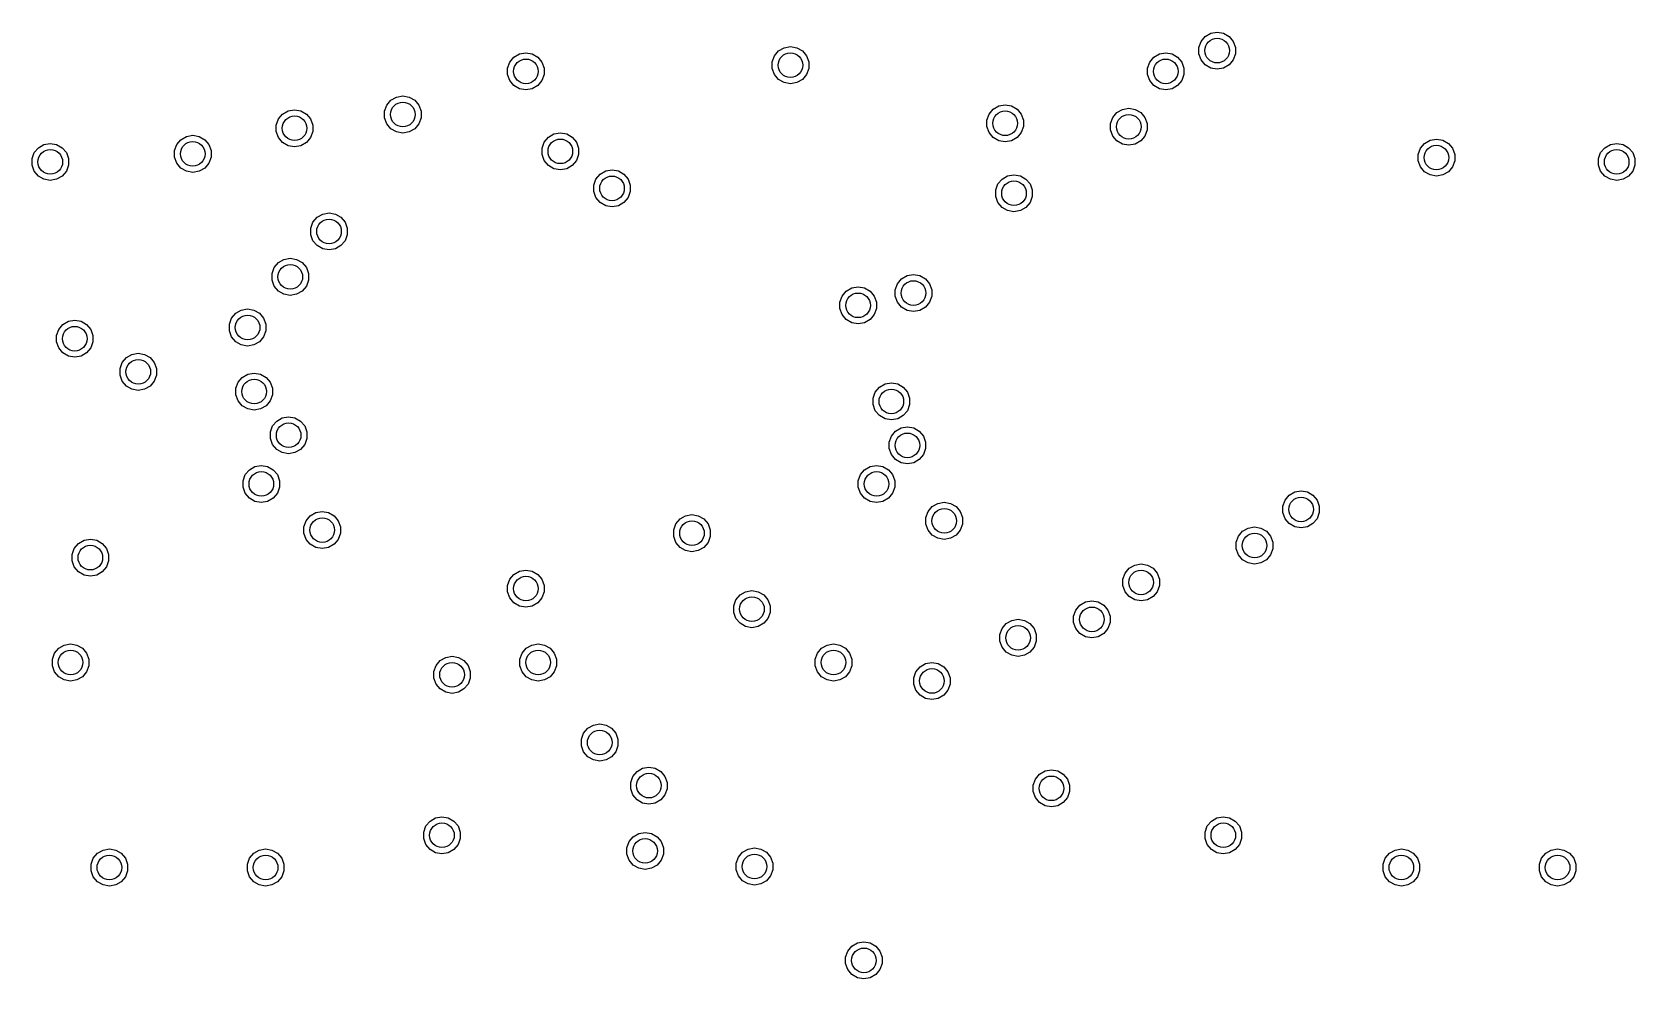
# Model space of a CAD drawing. Extents: x 2 to 29.5, y 0.5 to 30.7.
# Drawn here: x 1.97 to 28.03, y 0.46 to 15.84 of the extents above; entities that cross this region are included whole.
import ezdxf

# ---------------------------------------------------------------- set-up
doc = ezdxf.new("R2010")
doc.units = 0
doc.header["$MEASUREMENT"] = 0
doc.layers.add('BLACK', color=7, linetype='CONTINUOUS')

msp = doc.modelspace()

# ---------------------------------------------------------------- linework, layer by layer
at = {"layer": 'Black'}
for p, q in [((20.9394, 15.5891), (20.9752, 15.6874)), ((20.9752, 15.6874), (21.0424, 15.7675)), ((21.0424, 15.7675), (21.133, 15.8198)), ((21.133, 15.8198), (21.236, 15.8379)), ((21.236, 15.8379), (21.339, 15.8198)), ((21.339, 15.8198), (21.4295, 15.7675)), ((21.4295, 15.7675), (21.4968, 15.6874)), ((21.4968, 15.6874), (21.5325, 15.5891)), ((9.7392, 15.3506), (9.80643, 15.4307)), ((9.80643, 15.4307), (9.897, 15.483)), ((9.897, 15.483), (10, 15.5011)), ((10, 15.5011), (10.103, 15.483)), ((10.103, 15.483), (10.1936, 15.4307)), ((10.1936, 15.4307), (10.2608, 15.3506)), ((14.0034, 15.3523), (14.0392, 15.4506)), ((14.0392, 15.4506), (14.1064, 15.5307)), ((14.1064, 15.5307), (14.197, 15.583)), ((14.197, 15.583), (14.3, 15.6011)), ((14.3, 15.6011), (14.403, 15.583)), ((14.403, 15.583), (14.4936, 15.5307)), ((14.4936, 15.5307), (14.5608, 15.4506)), ((14.5608, 15.4506), (14.5966, 15.3523)), ((20.1392, 15.3506), (20.2064, 15.4307)), ((20.2064, 15.4307), (20.297, 15.483)), ((20.297, 15.483), (20.4, 15.5011)), ((20.4, 15.5011), (20.503, 15.483)), ((20.503, 15.483), (20.5936, 15.4307)), ((20.5936, 15.4307), (20.6608, 15.3506)), ((20.9394, 15.4845), (20.9394, 15.5891)), ((20.9752, 15.3862), (20.9394, 15.4845)), ((21.0424, 15.3061), (20.9752, 15.3862)), ((21.4968, 15.3862), (21.4295, 15.3061)), ((21.5325, 15.4845), (21.4968, 15.3862)), ((21.5325, 15.5891), (21.5325, 15.4845)), ((9.70343, 15.2523), (9.7392, 15.3506)), ((9.70343, 15.1477), (9.70343, 15.2523)), ((9.7392, 15.0494), (9.70343, 15.1477)), ((10.2608, 15.3506), (10.2966, 15.2523)), ((10.2966, 15.1477), (10.2608, 15.0494)), ((10.2966, 15.2523), (10.2966, 15.1477)), ((14.0034, 15.2477), (14.0034, 15.3523)), ((14.0392, 15.1494), (14.0034, 15.2477)), ((14.1064, 15.0693), (14.0392, 15.1494)), ((14.5608, 15.1494), (14.4936, 15.0693)), ((14.5966, 15.2477), (14.5608, 15.1494)), ((14.5966, 15.3523), (14.5966, 15.2477)), ((20.1034, 15.2523), (20.1392, 15.3506)), ((20.1034, 15.1477), (20.1034, 15.2523)), ((20.1392, 15.0494), (20.1034, 15.1477)), ((20.6608, 15.3506), (20.6966, 15.2523)), ((20.6966, 15.1477), (20.6608, 15.0494)), ((20.6966, 15.2523), (20.6966, 15.1477)), ((21.133, 15.2538), (21.0424, 15.3061)), ((21.236, 15.2356), (21.133, 15.2538)), ((21.339, 15.2538), (21.236, 15.2356)), ((21.4295, 15.3061), (21.339, 15.2538)), ((9.80643, 14.9693), (9.7392, 15.0494)), ((9.897, 14.917), (9.80643, 14.9693)), ((10, 14.8989), (9.897, 14.917)), ((10.103, 14.917), (10, 14.8989)), ((10.1936, 14.9693), (10.103, 14.917)), ((10.2608, 15.0494), (10.1936, 14.9693)), ((14.197, 15.017), (14.1064, 15.0693)), ((14.3, 14.9989), (14.197, 15.017)), ((14.403, 15.017), (14.3, 14.9989)), ((14.4936, 15.0693), (14.403, 15.017)), ((20.2064, 14.9693), (20.1392, 15.0494)), ((20.297, 14.917), (20.2064, 14.9693)), ((20.4, 14.8989), (20.297, 14.917)), ((20.503, 14.917), (20.4, 14.8989)), ((20.5936, 14.9693), (20.503, 14.917)), ((20.6608, 15.0494), (20.5936, 14.9693)), ((7.70343, 14.5523), (7.7392, 14.6506)), ((7.7392, 14.6506), (7.80643, 14.7307)), ((7.80643, 14.7307), (7.897, 14.783)), ((7.897, 14.783), (8, 14.8011)), ((8, 14.8011), (8.103, 14.783)), ((8.103, 14.783), (8.19357, 14.7307)), ((8.19357, 14.7307), (8.2608, 14.6506)), ((8.2608, 14.6506), (8.29657, 14.5523)), ((17.5964, 14.5872), (17.687, 14.6395)), ((17.687, 14.6395), (17.79, 14.6577)), ((17.79, 14.6577), (17.893, 14.6395)), ((17.893, 14.6395), (17.9835, 14.5872)), ((19.697, 14.583), (19.8, 14.6011)), ((19.8, 14.6011), (19.903, 14.583)), ((5.94342, 14.3284), (5.97919, 14.4267)), ((5.97919, 14.4267), (6.04642, 14.5068)), ((6.04642, 14.5068), (6.13699, 14.5591)), ((6.13699, 14.5591), (6.23999, 14.5773)), ((6.23999, 14.5773), (6.34299, 14.5591)), ((6.34299, 14.5591), (6.43356, 14.5068)), ((6.43356, 14.5068), (6.50079, 14.4267)), ((6.50079, 14.4267), (6.53656, 14.3284)), ((7.70343, 14.4477), (7.70343, 14.5523)), ((7.7392, 14.3494), (7.70343, 14.4477)), ((7.80643, 14.2693), (7.7392, 14.3494)), ((8.2608, 14.3494), (8.19357, 14.2693)), ((8.29657, 14.4477), (8.2608, 14.3494)), ((8.29657, 14.5523), (8.29657, 14.4477)), ((17.4934, 14.4088), (17.5292, 14.5071)), ((17.4934, 14.3043), (17.4934, 14.4088)), ((17.5292, 14.5071), (17.5964, 14.5872)), ((17.9835, 14.5872), (18.0508, 14.5071)), ((18.0508, 14.5071), (18.0865, 14.4088)), ((18.0865, 14.4088), (18.0865, 14.3043)), ((19.5034, 14.3523), (19.5392, 14.4506)), ((19.5034, 14.2477), (19.5034, 14.3523)), ((19.5392, 14.4506), (19.6064, 14.5307)), ((19.6064, 14.5307), (19.697, 14.583)), ((19.903, 14.583), (19.9936, 14.5307)), ((19.9936, 14.5307), (20.0608, 14.4506)), ((20.0608, 14.4506), (20.0966, 14.3523)), ((20.0966, 14.3523), (20.0966, 14.2477)), ((4.32504, 14.0106), (4.39227, 14.0907)), ((4.39227, 14.0907), (4.48284, 14.143)), ((4.48284, 14.143), (4.58584, 14.1612)), ((4.58584, 14.1612), (4.68884, 14.143)), ((4.68884, 14.143), (4.77941, 14.0907)), ((4.77941, 14.0907), (4.84664, 14.0106)), ((5.94342, 14.2238), (5.94342, 14.3284)), ((5.97919, 14.1255), (5.94342, 14.2238)), ((6.04642, 14.0454), (5.97919, 14.1255)), ((6.50079, 14.1255), (6.43356, 14.0454)), ((6.53656, 14.2238), (6.50079, 14.1255)), ((6.53656, 14.3284), (6.53656, 14.2238)), ((7.897, 14.217), (7.80643, 14.2693)), ((8, 14.1989), (7.897, 14.217)), ((8.103, 14.217), (8, 14.1989)), ((8.19357, 14.2693), (8.103, 14.217)), ((10.2992, 14.0516), (10.3664, 14.1317)), ((10.3664, 14.1317), (10.457, 14.184)), ((10.457, 14.184), (10.56, 14.2022)), ((10.56, 14.2022), (10.663, 14.184)), ((10.663, 14.184), (10.7536, 14.1317)), ((10.7536, 14.1317), (10.8208, 14.0516)), ((17.5292, 14.206), (17.4934, 14.3043)), ((17.5964, 14.1259), (17.5292, 14.206)), ((17.687, 14.0736), (17.5964, 14.1259)), ((17.79, 14.0554), (17.687, 14.0736)), ((17.893, 14.0736), (17.79, 14.0554)), ((17.9835, 14.1259), (17.893, 14.0736)), ((18.0508, 14.206), (17.9835, 14.1259)), ((18.0865, 14.3043), (18.0508, 14.206)), ((19.5392, 14.1494), (19.5034, 14.2477)), ((19.6064, 14.0693), (19.5392, 14.1494)), ((19.697, 14.017), (19.6064, 14.0693)), ((19.9936, 14.0693), (19.903, 14.017)), ((20.0608, 14.1494), (19.9936, 14.0693)), ((20.0966, 14.2477), (20.0608, 14.1494)), ((24.6064, 14.0307), (24.697, 14.083)), ((24.697, 14.083), (24.8, 14.1011)), ((24.8, 14.1011), (24.903, 14.083)), ((24.903, 14.083), (24.9936, 14.0307)), ((1.97343, 13.7823), (2.0092, 13.8806)), ((2.0092, 13.8806), (2.07643, 13.9607)), ((2.07643, 13.9607), (2.167, 14.013)), ((2.167, 14.013), (2.27, 14.0311)), ((2.27, 14.0311), (2.373, 14.013)), ((2.373, 14.013), (2.46357, 13.9607)), ((2.46357, 13.9607), (2.5308, 13.8806)), ((2.5308, 13.8806), (2.56657, 13.7823)), ((4.28927, 13.9123), (4.32504, 14.0106)), ((4.28927, 13.8077), (4.28927, 13.9123)), ((4.84664, 14.0106), (4.88241, 13.9123)), ((4.88241, 13.9123), (4.88241, 13.8077)), ((6.13699, 13.9931), (6.04642, 14.0454)), ((6.23999, 13.975), (6.13699, 13.9931)), ((6.34299, 13.9931), (6.23999, 13.975)), ((6.43356, 14.0454), (6.34299, 13.9931)), ((10.2634, 13.9533), (10.2992, 14.0516)), ((10.2634, 13.8487), (10.2634, 13.9533)), ((10.2992, 13.7504), (10.2634, 13.8487)), ((10.8208, 14.0516), (10.8566, 13.9533)), ((10.8566, 13.8487), (10.8208, 13.7504)), ((10.8566, 13.9533), (10.8566, 13.8487)), ((19.8, 13.9989), (19.697, 14.017)), ((19.903, 14.017), (19.8, 13.9989)), ((24.5034, 13.8523), (24.5392, 13.9506)), ((24.5034, 13.7477), (24.5034, 13.8523)), ((24.5392, 13.9506), (24.6064, 14.0307)), ((24.9936, 14.0307), (25.0608, 13.9506)), ((25.0608, 13.9506), (25.0966, 13.8523)), ((25.0966, 13.8523), (25.0966, 13.7477)), ((27.4334, 13.7823), (27.4692, 13.8806)), ((27.4692, 13.8806), (27.5364, 13.9607)), ((27.5364, 13.9607), (27.627, 14.013)), ((27.627, 14.013), (27.73, 14.0311)), ((27.73, 14.0311), (27.833, 14.013)), ((27.833, 14.013), (27.9236, 13.9607)), ((27.9236, 13.9607), (27.9908, 13.8806)), ((27.9908, 13.8806), (28.0266, 13.7823)), ((1.97343, 13.6777), (1.97343, 13.7823)), ((2.0092, 13.5794), (1.97343, 13.6777)), ((2.07643, 13.4993), (2.0092, 13.5794)), ((2.5308, 13.5794), (2.46357, 13.4993)), ((2.56657, 13.6777), (2.5308, 13.5794)), ((2.56657, 13.7823), (2.56657, 13.6777)), ((4.32504, 13.7094), (4.28927, 13.8077)), ((4.39227, 13.6293), (4.32504, 13.7094)), ((4.48284, 13.577), (4.39227, 13.6293)), ((4.58584, 13.5589), (4.48284, 13.577)), ((4.68884, 13.577), (4.58584, 13.5589)), ((4.77941, 13.6293), (4.68884, 13.577)), ((4.84664, 13.7094), (4.77941, 13.6293)), ((4.88241, 13.8077), (4.84664, 13.7094)), ((10.3664, 13.6703), (10.2992, 13.7504)), ((10.457, 13.618), (10.3664, 13.6703)), ((10.56, 13.5999), (10.457, 13.618)), ((10.663, 13.618), (10.56, 13.5999)), ((10.7536, 13.6703), (10.663, 13.618)), ((10.8208, 13.7504), (10.7536, 13.6703)), ((11.2064, 13.5307), (11.297, 13.583)), ((11.297, 13.583), (11.4, 13.6011)), ((11.4, 13.6011), (11.503, 13.583)), ((11.503, 13.583), (11.5936, 13.5307)), ((24.5392, 13.6494), (24.5034, 13.7477)), ((24.6064, 13.5693), (24.5392, 13.6494)), ((24.697, 13.517), (24.6064, 13.5693)), ((24.9936, 13.5693), (24.903, 13.517)), ((25.0608, 13.6494), (24.9936, 13.5693)), ((25.0966, 13.7477), (25.0608, 13.6494)), ((27.4334, 13.6777), (27.4334, 13.7823)), ((27.4692, 13.5794), (27.4334, 13.6777)), ((27.5364, 13.4993), (27.4692, 13.5794)), ((27.9908, 13.5794), (27.9236, 13.4993)), ((28.0266, 13.6777), (27.9908, 13.5794)), ((28.0266, 13.7823), (28.0266, 13.6777)), ((2.167, 13.447), (2.07643, 13.4993)), ((2.27, 13.4289), (2.167, 13.447)), ((2.373, 13.447), (2.27, 13.4289)), ((2.46357, 13.4993), (2.373, 13.447)), ((11.1034, 13.3523), (11.1392, 13.4506)), ((11.1034, 13.2477), (11.1034, 13.3523)), ((11.1392, 13.4506), (11.2064, 13.5307)), ((11.5936, 13.5307), (11.6608, 13.4506)), ((11.6608, 13.4506), (11.6966, 13.3523)), ((11.6966, 13.3523), (11.6966, 13.2477)), ((17.6373, 13.2734), (17.673, 13.3716)), ((17.673, 13.3716), (17.7403, 13.4518)), ((17.7403, 13.4518), (17.8308, 13.504)), ((17.8308, 13.504), (17.9338, 13.5222)), ((17.9338, 13.5222), (18.0368, 13.504)), ((18.0368, 13.504), (18.1274, 13.4518)), ((18.1274, 13.4518), (18.1946, 13.3716)), ((18.1946, 13.3716), (18.2304, 13.2734)), ((24.8, 13.4989), (24.697, 13.517)), ((24.903, 13.517), (24.8, 13.4989)), ((27.627, 13.447), (27.5364, 13.4993)), ((27.73, 13.4289), (27.627, 13.447)), ((27.833, 13.447), (27.73, 13.4289)), ((27.9236, 13.4993), (27.833, 13.447)), ((11.1392, 13.1494), (11.1034, 13.2477)), ((11.2064, 13.0693), (11.1392, 13.1494)), ((11.297, 13.017), (11.2064, 13.0693)), ((11.5936, 13.0693), (11.503, 13.017)), ((11.6608, 13.1494), (11.5936, 13.0693)), ((11.6966, 13.2477), (11.6608, 13.1494)), ((17.6373, 13.1688), (17.6373, 13.2734)), ((17.673, 13.0705), (17.6373, 13.1688)), ((17.7403, 12.9904), (17.673, 13.0705)), ((18.1946, 13.0705), (18.1274, 12.9904)), ((18.2304, 13.1688), (18.1946, 13.0705)), ((18.2304, 13.2734), (18.2304, 13.1688)), ((6.5392, 12.7506), (6.60643, 12.8307)), ((6.60643, 12.8307), (6.697, 12.883)), ((6.697, 12.883), (6.8, 12.9011)), ((6.8, 12.9011), (6.903, 12.883)), ((6.903, 12.883), (6.99357, 12.8307)), ((6.99357, 12.8307), (7.0608, 12.7506)), ((11.4, 12.9989), (11.297, 13.017)), ((11.503, 13.017), (11.4, 12.9989)), ((17.8308, 12.9381), (17.7403, 12.9904)), ((17.9338, 12.9199), (17.8308, 12.9381)), ((18.0368, 12.9381), (17.9338, 12.9199)), ((18.1274, 12.9904), (18.0368, 12.9381)), ((6.50343, 12.6523), (6.5392, 12.7506)), ((6.50343, 12.5477), (6.50343, 12.6523)), ((6.5392, 12.4494), (6.50343, 12.5477)), ((7.0608, 12.7506), (7.09657, 12.6523)), ((7.09657, 12.5477), (7.0608, 12.4494)), ((7.09657, 12.6523), (7.09657, 12.5477)), ((6.60643, 12.3693), (6.5392, 12.4494)), ((6.697, 12.317), (6.60643, 12.3693)), ((6.8, 12.2989), (6.697, 12.317)), ((6.903, 12.317), (6.8, 12.2989)), ((6.99357, 12.3693), (6.903, 12.317)), ((7.0608, 12.4494), (6.99357, 12.3693)), ((5.87416, 11.915), (5.90993, 12.0133)), ((5.90993, 12.0133), (5.97716, 12.0934)), ((5.97716, 12.0934), (6.06773, 12.1457)), ((6.06773, 12.1457), (6.17073, 12.1638)), ((6.17073, 12.1638), (6.27373, 12.1457)), ((6.27373, 12.1457), (6.3643, 12.0934)), ((6.3643, 12.0934), (6.43153, 12.0133)), ((6.43153, 12.0133), (6.4673, 11.915)), ((5.87416, 11.8104), (5.87416, 11.915)), ((5.90993, 11.7121), (5.87416, 11.8104)), ((6.4673, 11.8104), (6.43153, 11.7121)), ((6.4673, 11.915), (6.4673, 11.8104)), ((16.0034, 11.6523), (16.0392, 11.7506)), ((16.0392, 11.7506), (16.1064, 11.8307)), ((16.1064, 11.8307), (16.197, 11.883)), ((16.197, 11.883), (16.3, 11.9011)), ((16.3, 11.9011), (16.403, 11.883)), ((16.403, 11.883), (16.4936, 11.8307)), ((16.4936, 11.8307), (16.5608, 11.7506)), ((16.5608, 11.7506), (16.5966, 11.6523)), ((5.97716, 11.632), (5.90993, 11.7121)), ((6.06773, 11.5797), (5.97716, 11.632)), ((6.17073, 11.5616), (6.06773, 11.5797)), ((6.27373, 11.5797), (6.17073, 11.5616)), ((6.3643, 11.632), (6.27373, 11.5797)), ((6.43153, 11.7121), (6.3643, 11.632)), ((15.1034, 11.4523), (15.1392, 11.5506)), ((15.1392, 11.5506), (15.2064, 11.6307)), ((15.2064, 11.6307), (15.297, 11.683)), ((15.297, 11.683), (15.4, 11.7011)), ((15.4, 11.7011), (15.503, 11.683)), ((15.503, 11.683), (15.5936, 11.6307)), ((15.5936, 11.6307), (15.6608, 11.5506)), ((15.6608, 11.5506), (15.6966, 11.4523)), ((16.0034, 11.5477), (16.0034, 11.6523)), ((16.0392, 11.4494), (16.0034, 11.5477)), ((16.5966, 11.5477), (16.5608, 11.4494)), ((16.5966, 11.6523), (16.5966, 11.5477)), ((5.21636, 11.1906), (5.28359, 11.2707)), ((5.28359, 11.2707), (5.37416, 11.323)), ((5.37416, 11.323), (5.47716, 11.3411)), ((5.47716, 11.3411), (5.58016, 11.323)), ((5.58016, 11.323), (5.67073, 11.2707)), ((5.67073, 11.2707), (5.73796, 11.1906)), ((15.1034, 11.3477), (15.1034, 11.4523)), ((15.1392, 11.2494), (15.1034, 11.3477)), ((15.2064, 11.1693), (15.1392, 11.2494)), ((15.6608, 11.2494), (15.5936, 11.1693)), ((15.6966, 11.3477), (15.6608, 11.2494)), ((15.6966, 11.4523), (15.6966, 11.3477)), ((16.1064, 11.3693), (16.0392, 11.4494)), ((16.197, 11.317), (16.1064, 11.3693)), ((16.3, 11.2989), (16.197, 11.317)), ((16.403, 11.317), (16.3, 11.2989)), ((16.4936, 11.3693), (16.403, 11.317)), ((16.5608, 11.4494), (16.4936, 11.3693)), ((2.37043, 10.9108), (2.4062, 11.0091)), ((2.4062, 11.0091), (2.47343, 11.0892)), ((2.47343, 11.0892), (2.564, 11.1415)), ((2.564, 11.1415), (2.667, 11.1596)), ((2.667, 11.1596), (2.77, 11.1415)), ((2.77, 11.1415), (2.86057, 11.0892)), ((2.86057, 11.0892), (2.9278, 11.0091)), ((2.9278, 11.0091), (2.96357, 10.9108)), ((5.18059, 11.0923), (5.21636, 11.1906)), ((5.18059, 10.9877), (5.18059, 11.0923)), ((5.21636, 10.8894), (5.18059, 10.9877)), ((5.73796, 11.1906), (5.77373, 11.0923)), ((5.77373, 10.9877), (5.73796, 10.8894)), ((5.77373, 11.0923), (5.77373, 10.9877)), ((15.297, 11.117), (15.2064, 11.1693)), ((15.4, 11.0989), (15.297, 11.117)), ((15.503, 11.117), (15.4, 11.0989)), ((15.5936, 11.1693), (15.503, 11.117)), ((2.37043, 10.8062), (2.37043, 10.9108)), ((2.4062, 10.7079), (2.37043, 10.8062)), ((2.47343, 10.6278), (2.4062, 10.7079)), ((2.9278, 10.7079), (2.86057, 10.6278)), ((2.96357, 10.8062), (2.9278, 10.7079)), ((2.96357, 10.9108), (2.96357, 10.8062)), ((5.28359, 10.8093), (5.21636, 10.8894)), ((5.37416, 10.757), (5.28359, 10.8093)), ((5.47716, 10.7388), (5.37416, 10.757)), ((5.58016, 10.757), (5.47716, 10.7388)), ((5.67073, 10.8093), (5.58016, 10.757)), ((5.73796, 10.8894), (5.67073, 10.8093)), ((2.564, 10.5755), (2.47343, 10.6278)), ((2.667, 10.5574), (2.564, 10.5755)), ((2.77, 10.5755), (2.667, 10.5574)), ((2.86057, 10.6278), (2.77, 10.5755)), ((3.40343, 10.3723), (3.4392, 10.4706)), ((3.4392, 10.4706), (3.50643, 10.5507)), ((3.50643, 10.5507), (3.597, 10.603)), ((3.597, 10.603), (3.7, 10.6211)), ((3.7, 10.6211), (3.803, 10.603)), ((3.803, 10.603), (3.89357, 10.5507)), ((3.89357, 10.5507), (3.9608, 10.4706)), ((3.9608, 10.4706), (3.99657, 10.3723)), ((3.40343, 10.2677), (3.40343, 10.3723)), ((3.4392, 10.1694), (3.40343, 10.2677)), ((3.50643, 10.0893), (3.4392, 10.1694)), ((3.9608, 10.1694), (3.89357, 10.0893)), ((3.99657, 10.2677), (3.9608, 10.1694)), ((3.99657, 10.3723), (3.99657, 10.2677)), ((5.32325, 10.1506), (5.39047, 10.2307)), ((5.39047, 10.2307), (5.48105, 10.283)), ((5.48105, 10.283), (5.58405, 10.3011)), ((5.58405, 10.3011), (5.68704, 10.283)), ((5.68704, 10.283), (5.77762, 10.2307)), ((5.77762, 10.2307), (5.84485, 10.1506)), ((3.597, 10.037), (3.50643, 10.0893)), ((3.7, 10.0189), (3.597, 10.037)), ((3.803, 10.037), (3.7, 10.0189)), ((3.89357, 10.0893), (3.803, 10.037)), ((5.28747, 10.0523), (5.32325, 10.1506)), ((5.28747, 9.94771), (5.28747, 10.0523)), ((5.32325, 9.84943), (5.28747, 9.94771)), ((5.84485, 10.1506), (5.88062, 10.0523)), ((5.88062, 9.94771), (5.84485, 9.84943)), ((5.88062, 10.0523), (5.88062, 9.94771)), ((15.6438, 9.89228), (15.6796, 9.99056)), ((15.6796, 9.99056), (15.7468, 10.0707)), ((15.7468, 10.0707), (15.8374, 10.123)), ((15.8374, 10.123), (15.9404, 10.1411)), ((15.9404, 10.1411), (16.0434, 10.123)), ((16.0434, 10.123), (16.1339, 10.0707)), ((16.1339, 10.0707), (16.2012, 9.99056)), ((16.2012, 9.99056), (16.2369, 9.89228)), ((5.39047, 9.76931), (5.32325, 9.84943)), ((5.48105, 9.71701), (5.39047, 9.76931)), ((5.58405, 9.69885), (5.48105, 9.71701)), ((5.68704, 9.71701), (5.58405, 9.69885)), ((5.77762, 9.76931), (5.68704, 9.71701)), ((5.84485, 9.84943), (5.77762, 9.76931)), ((15.6438, 9.7877), (15.6438, 9.89228)), ((15.6796, 9.68942), (15.6438, 9.7877)), ((15.7468, 9.6093), (15.6796, 9.68942)), ((16.2012, 9.68942), (16.1339, 9.6093)), ((16.2369, 9.7877), (16.2012, 9.68942)), ((16.2369, 9.89228), (16.2369, 9.7877)), ((5.84748, 9.3431), (5.88326, 9.44138)), ((5.88326, 9.44138), (5.95048, 9.5215)), ((5.95048, 9.5215), (6.04106, 9.57379)), ((6.04106, 9.57379), (6.14406, 9.59195)), ((6.14406, 9.59195), (6.24705, 9.57379)), ((6.24705, 9.57379), (6.33763, 9.5215)), ((6.33763, 9.5215), (6.40486, 9.44138)), ((6.40486, 9.44138), (6.44063, 9.3431)), ((15.8374, 9.55701), (15.7468, 9.6093)), ((15.9404, 9.53884), (15.8374, 9.55701)), ((16.0434, 9.55701), (15.9404, 9.53884)), ((16.0077, 9.35685), (16.0983, 9.40914)), ((16.1339, 9.6093), (16.0434, 9.55701)), ((16.0983, 9.40914), (16.2013, 9.4273)), ((16.2013, 9.4273), (16.3043, 9.40914)), ((16.3043, 9.40914), (16.3948, 9.35685)), ((5.84748, 9.23851), (5.84748, 9.3431)), ((5.88326, 9.14023), (5.84748, 9.23851)), ((5.95048, 9.06012), (5.88326, 9.14023)), ((6.40486, 9.14023), (6.33763, 9.06012)), ((6.44063, 9.23851), (6.40486, 9.14023)), ((6.44063, 9.3431), (6.44063, 9.23851)), ((15.9047, 9.17845), (15.9405, 9.27673)), ((15.9047, 9.07386), (15.9047, 9.17845)), ((15.9405, 9.27673), (16.0077, 9.35685)), ((16.3948, 9.35685), (16.4621, 9.27673)), ((16.4621, 9.27673), (16.4978, 9.17845)), ((16.4978, 9.17845), (16.4978, 9.07386)), ((6.04106, 9.00782), (5.95048, 9.06012)), ((6.14406, 8.98966), (6.04106, 9.00782)), ((6.24705, 9.00782), (6.14406, 8.98966)), ((6.33763, 9.06012), (6.24705, 9.00782)), ((15.9405, 8.97558), (15.9047, 9.07386)), ((16.0077, 8.89546), (15.9405, 8.97558)), ((16.0983, 8.84317), (16.0077, 8.89546)), ((16.3948, 8.89546), (16.3043, 8.84317)), ((16.4621, 8.97558), (16.3948, 8.89546)), ((16.4978, 9.07386), (16.4621, 8.97558)), ((5.40343, 8.55229), (5.4392, 8.65057)), ((5.4392, 8.65057), (5.50643, 8.73069)), ((5.50643, 8.73069), (5.597, 8.78299)), ((5.597, 8.78299), (5.7, 8.80115)), ((5.7, 8.80115), (5.803, 8.78299)), ((5.803, 8.78299), (5.89357, 8.73069)), ((5.89357, 8.73069), (5.9608, 8.65057)), ((5.9608, 8.65057), (5.99657, 8.55229)), ((15.4034, 8.55229), (15.4392, 8.65057)), ((15.4392, 8.65057), (15.5064, 8.73069)), ((15.5064, 8.73069), (15.597, 8.78299)), ((15.597, 8.78299), (15.7, 8.80115)), ((15.7, 8.80115), (15.803, 8.78299)), ((15.803, 8.78299), (15.8936, 8.73069)), ((15.8936, 8.73069), (15.9608, 8.65057)), ((15.9608, 8.65057), (15.9966, 8.55229)), ((16.2013, 8.82501), (16.0983, 8.84317)), ((16.3043, 8.84317), (16.2013, 8.82501)), ((5.40343, 8.44771), (5.40343, 8.55229)), ((5.4392, 8.34943), (5.40343, 8.44771)), ((5.50643, 8.26931), (5.4392, 8.34943)), ((5.9608, 8.34943), (5.89357, 8.26931)), ((5.99657, 8.44771), (5.9608, 8.34943)), ((5.99657, 8.55229), (5.99657, 8.44771)), ((15.4034, 8.44771), (15.4034, 8.55229)), ((15.4392, 8.34943), (15.4034, 8.44771)), ((15.5064, 8.26931), (15.4392, 8.34943)), ((15.9608, 8.34943), (15.8936, 8.26931)), ((15.9966, 8.44771), (15.9608, 8.34943)), ((15.9966, 8.55229), (15.9966, 8.44771)), ((22.4064, 8.31668), (22.497, 8.36897)), ((22.497, 8.36897), (22.6, 8.38714)), ((22.6, 8.38714), (22.703, 8.36897)), ((22.703, 8.36897), (22.7936, 8.31668)), ((5.597, 8.21701), (5.50643, 8.26931)), ((5.7, 8.19885), (5.597, 8.21701)), ((5.803, 8.21701), (5.7, 8.19885)), ((5.89357, 8.26931), (5.803, 8.21701)), ((15.597, 8.21701), (15.5064, 8.26931)), ((15.7, 8.19885), (15.597, 8.21701)), ((15.803, 8.21701), (15.7, 8.19885)), ((15.8936, 8.26931), (15.803, 8.21701)), ((16.5392, 8.05057), (16.6064, 8.13069)), ((16.6064, 8.13069), (16.697, 8.18299)), ((16.697, 8.18299), (16.8, 8.20115)), ((16.8, 8.20115), (16.903, 8.18299)), ((16.903, 8.18299), (16.9936, 8.13069)), ((16.9936, 8.13069), (17.0608, 8.05057)), ((22.3034, 8.13828), (22.3392, 8.23656)), ((22.3034, 8.0337), (22.3034, 8.13828)), ((22.3392, 8.23656), (22.4064, 8.31668)), ((22.7936, 8.31668), (22.8608, 8.23656)), ((22.8608, 8.23656), (22.8966, 8.13828)), ((22.8966, 8.13828), (22.8966, 8.0337)), ((6.39343, 7.80229), (6.4292, 7.90057)), ((6.4292, 7.90057), (6.49643, 7.98069)), ((6.49643, 7.98069), (6.587, 8.03299)), ((6.587, 8.03299), (6.69, 8.05115)), ((6.69, 8.05115), (6.793, 8.03299)), ((6.793, 8.03299), (6.88357, 7.98069)), ((6.88357, 7.98069), (6.9508, 7.90057)), ((6.9508, 7.90057), (6.98657, 7.80229)), ((12.4034, 7.75229), (12.4392, 7.85057)), ((12.4392, 7.85057), (12.5064, 7.93069)), ((12.5064, 7.93069), (12.597, 7.98298)), ((12.597, 7.98298), (12.7, 8.00115)), ((12.7, 8.00115), (12.803, 7.98298)), ((12.803, 7.98298), (12.8936, 7.93069)), ((12.8936, 7.93069), (12.9608, 7.85057)), ((12.9608, 7.85057), (12.9966, 7.75229)), ((16.5034, 7.95229), (16.5392, 8.05057)), ((16.5034, 7.84771), (16.5034, 7.95229)), ((16.5392, 7.74943), (16.5034, 7.84771)), ((17.0608, 8.05057), (17.0966, 7.95229)), ((17.0966, 7.84771), (17.0608, 7.74943)), ((17.0966, 7.95229), (17.0966, 7.84771)), ((22.3392, 7.93542), (22.3034, 8.0337)), ((22.4064, 7.8553), (22.3392, 7.93542)), ((22.497, 7.803), (22.4064, 7.8553)), ((22.7936, 7.8553), (22.703, 7.803)), ((22.8608, 7.93542), (22.7936, 7.8553)), ((22.8966, 8.0337), (22.8608, 7.93542)), ((2.72743, 7.53319), (2.818, 7.58548)), ((2.818, 7.58548), (2.921, 7.60365)), ((2.921, 7.60365), (3.024, 7.58548)), ((3.024, 7.58548), (3.11457, 7.53319)), ((6.39343, 7.69771), (6.39343, 7.80229)), ((6.4292, 7.59943), (6.39343, 7.69771)), ((6.49643, 7.51931), (6.4292, 7.59943)), ((6.9508, 7.59943), (6.88357, 7.51931)), ((6.98657, 7.69771), (6.9508, 7.59943)), ((6.98657, 7.80229), (6.98657, 7.69771)), ((12.4034, 7.64771), (12.4034, 7.75229)), ((12.4392, 7.54943), (12.4034, 7.64771)), ((12.9966, 7.64771), (12.9608, 7.54943)), ((12.9966, 7.75229), (12.9966, 7.64771)), ((16.6064, 7.66931), (16.5392, 7.74943)), ((16.697, 7.61701), (16.6064, 7.66931)), ((16.8, 7.59885), (16.697, 7.61701)), ((16.903, 7.61701), (16.8, 7.59885)), ((16.9936, 7.66931), (16.903, 7.61701)), ((17.0608, 7.74943), (16.9936, 7.66931)), ((21.5474, 7.55229), (21.5832, 7.65057)), ((21.5832, 7.65057), (21.6504, 7.73069)), ((21.6504, 7.73069), (21.741, 7.78299)), ((21.741, 7.78299), (21.844, 7.80115)), ((21.844, 7.80115), (21.947, 7.78299)), ((21.947, 7.78299), (22.0376, 7.73069)), ((22.0376, 7.73069), (22.1048, 7.65057)), ((22.1048, 7.65057), (22.1406, 7.55229)), ((22.6, 7.78484), (22.497, 7.803)), ((22.703, 7.803), (22.6, 7.78484)), ((2.62443, 7.35479), (2.6602, 7.45307)), ((2.62443, 7.25021), (2.62443, 7.35479)), ((2.6602, 7.45307), (2.72743, 7.53319)), ((3.11457, 7.53319), (3.1818, 7.45307)), ((3.1818, 7.45307), (3.21757, 7.35479)), ((3.21757, 7.35479), (3.21757, 7.25021)), ((6.587, 7.46701), (6.49643, 7.51931)), ((6.69, 7.44885), (6.587, 7.46701)), ((6.793, 7.46701), (6.69, 7.44885)), ((6.88357, 7.51931), (6.793, 7.46701)), ((12.5064, 7.46931), (12.4392, 7.54943)), ((12.597, 7.41701), (12.5064, 7.46931)), ((12.7, 7.39885), (12.597, 7.41701)), ((12.803, 7.41701), (12.7, 7.39885)), ((12.8936, 7.46931), (12.803, 7.41701)), ((12.9608, 7.54943), (12.8936, 7.46931)), ((21.5474, 7.44771), (21.5474, 7.55229)), ((21.5832, 7.34943), (21.5474, 7.44771)), ((21.6504, 7.26931), (21.5832, 7.34943)), ((22.1048, 7.34943), (22.0376, 7.26931)), ((22.1406, 7.44771), (22.1048, 7.34943)), ((22.1406, 7.55229), (22.1406, 7.44771)), ((2.6602, 7.15193), (2.62443, 7.25021)), ((2.72743, 7.07181), (2.6602, 7.15193)), ((2.818, 7.01951), (2.72743, 7.07181)), ((3.11457, 7.07181), (3.024, 7.01951)), ((3.1818, 7.15193), (3.11457, 7.07181)), ((3.21757, 7.25021), (3.1818, 7.15193)), ((9.80643, 7.03069), (9.897, 7.08298)), ((9.897, 7.08298), (10, 7.10115)), ((10, 7.10115), (10.103, 7.08298)), ((10.103, 7.08298), (10.1936, 7.03069)), ((19.7034, 6.95229), (19.7392, 7.05057)), ((19.7392, 7.05057), (19.8064, 7.13069)), ((19.8064, 7.13069), (19.897, 7.18298)), ((19.897, 7.18298), (20, 7.20115)), ((20, 7.20115), (20.103, 7.18298)), ((20.103, 7.18298), (20.1936, 7.13069)), ((20.1936, 7.13069), (20.2608, 7.05057)), ((20.2608, 7.05057), (20.2966, 6.95229)), ((21.741, 7.21701), (21.6504, 7.26931)), ((21.844, 7.19885), (21.741, 7.21701)), ((21.947, 7.21701), (21.844, 7.19885)), ((22.0376, 7.26931), (21.947, 7.21701)), ((2.921, 7.00135), (2.818, 7.01951)), ((3.024, 7.01951), (2.921, 7.00135)), ((9.70343, 6.85229), (9.7392, 6.95057)), ((9.70343, 6.74771), (9.70343, 6.85229)), ((9.7392, 6.95057), (9.80643, 7.03069)), ((10.1936, 7.03069), (10.2608, 6.95057)), ((10.2608, 6.95057), (10.2966, 6.85229)), ((10.2966, 6.85229), (10.2966, 6.74771)), ((19.7034, 6.84771), (19.7034, 6.95229)), ((19.7392, 6.74943), (19.7034, 6.84771)), ((20.2966, 6.84771), (20.2608, 6.74943)), ((20.2966, 6.95229), (20.2966, 6.84771)), ((9.7392, 6.64943), (9.70343, 6.74771)), ((9.80643, 6.56931), (9.7392, 6.64943)), ((9.897, 6.51701), (9.80643, 6.56931)), ((10, 6.49885), (9.897, 6.51701)), ((10.103, 6.51701), (10, 6.49885)), ((10.1936, 6.56931), (10.103, 6.51701)), ((10.2608, 6.64943), (10.1936, 6.56931)), ((10.2966, 6.74771), (10.2608, 6.64943)), ((13.3779, 6.51872), (13.4137, 6.617)), ((13.3779, 6.41414), (13.3779, 6.51872)), ((13.4137, 6.617), (13.4809, 6.69712)), ((13.4809, 6.69712), (13.5715, 6.74942)), ((13.5715, 6.74942), (13.6745, 6.76758)), ((13.6745, 6.76758), (13.7775, 6.74942)), ((13.7775, 6.74942), (13.868, 6.69712)), ((13.868, 6.69712), (13.9353, 6.617)), ((13.9353, 6.617), (13.971, 6.51872)), ((13.971, 6.51872), (13.971, 6.41414)), ((18.9392, 6.45057), (19.0064, 6.53069)), ((19.0064, 6.53069), (19.097, 6.58298)), ((19.097, 6.58298), (19.2, 6.60115)), ((19.2, 6.60115), (19.303, 6.58298)), ((19.303, 6.58298), (19.3936, 6.53069)), ((19.3936, 6.53069), (19.4608, 6.45057)), ((19.8064, 6.66931), (19.7392, 6.74943)), ((19.897, 6.61701), (19.8064, 6.66931)), ((20, 6.59885), (19.897, 6.61701)), ((20.103, 6.61701), (20, 6.59885)), ((20.1936, 6.66931), (20.103, 6.61701)), ((20.2608, 6.74943), (20.1936, 6.66931)), ((13.4137, 6.31586), (13.3779, 6.41414)), ((13.4809, 6.23574), (13.4137, 6.31586)), ((13.9353, 6.31586), (13.868, 6.23574)), ((13.971, 6.41414), (13.9353, 6.31586)), ((17.8064, 6.23069), (17.897, 6.28299)), ((17.897, 6.28299), (18, 6.30115)), ((18, 6.30115), (18.103, 6.28299)), ((18.103, 6.28299), (18.1936, 6.23069)), ((18.9034, 6.35229), (18.9392, 6.45057)), ((18.9034, 6.24771), (18.9034, 6.35229)), ((19.4608, 6.45057), (19.4966, 6.35229)), ((19.4966, 6.35229), (19.4966, 6.24771)), ((13.5715, 6.18345), (13.4809, 6.23574)), ((13.6745, 6.16528), (13.5715, 6.18345)), ((13.7775, 6.18345), (13.6745, 6.16528)), ((13.868, 6.23574), (13.7775, 6.18345)), ((17.7034, 6.05229), (17.7392, 6.15057)), ((17.7034, 5.94771), (17.7034, 6.05229)), ((17.7392, 6.15057), (17.8064, 6.23069)), ((18.1936, 6.23069), (18.2608, 6.15057)), ((18.2608, 6.15057), (18.2966, 6.05229)), ((18.2966, 6.05229), (18.2966, 5.94771)), ((18.9392, 6.14943), (18.9034, 6.24771)), ((19.0064, 6.06931), (18.9392, 6.14943)), ((19.097, 6.01701), (19.0064, 6.06931)), ((19.2, 5.99885), (19.097, 6.01701)), ((19.303, 6.01701), (19.2, 5.99885)), ((19.3936, 6.06931), (19.303, 6.01701)), ((19.4608, 6.14943), (19.3936, 6.06931)), ((19.4966, 6.24771), (19.4608, 6.14943)), ((2.30343, 5.65229), (2.3392, 5.75057)), ((2.3392, 5.75057), (2.40643, 5.83069)), ((2.40643, 5.83069), (2.497, 5.88298)), ((2.497, 5.88298), (2.6, 5.90115)), ((2.6, 5.90115), (2.703, 5.88298)), ((2.703, 5.88298), (2.79357, 5.83069)), ((2.79357, 5.83069), (2.8608, 5.75057)), ((2.8608, 5.75057), (2.89657, 5.65229)), ((9.90343, 5.65229), (9.9392, 5.75057)), ((9.9392, 5.75057), (10.0064, 5.83069)), ((10.0064, 5.83069), (10.097, 5.88298)), ((10.097, 5.88298), (10.2, 5.90115)), ((10.2, 5.90115), (10.303, 5.88298)), ((10.303, 5.88298), (10.3936, 5.83069)), ((10.3936, 5.83069), (10.4608, 5.75057)), ((10.4608, 5.75057), (10.4966, 5.65229)), ((14.7034, 5.65229), (14.7392, 5.75057)), ((14.7392, 5.75057), (14.8064, 5.83069)), ((14.8064, 5.83069), (14.897, 5.88298)), ((14.897, 5.88298), (15, 5.90115)), ((15, 5.90115), (15.103, 5.88298)), ((15.103, 5.88298), (15.1936, 5.83069)), ((15.1936, 5.83069), (15.2608, 5.75057)), ((15.2608, 5.75057), (15.2966, 5.65229)), ((17.7392, 5.84943), (17.7034, 5.94771)), ((17.8064, 5.76931), (17.7392, 5.84943)), ((17.897, 5.71701), (17.8064, 5.76931)), ((18.1936, 5.76931), (18.103, 5.71701)), ((18.2608, 5.84943), (18.1936, 5.76931)), ((18.2966, 5.94771), (18.2608, 5.84943)), ((2.30343, 5.54771), (2.30343, 5.65229)), ((2.3392, 5.44943), (2.30343, 5.54771)), ((2.89657, 5.54771), (2.8608, 5.44943)), ((2.89657, 5.65229), (2.89657, 5.54771)), ((8.50343, 5.45229), (8.5392, 5.55057)), ((8.5392, 5.55057), (8.60643, 5.63069)), ((8.60643, 5.63069), (8.697, 5.68298)), ((8.697, 5.68298), (8.8, 5.70115)), ((8.8, 5.70115), (8.903, 5.68298)), ((8.903, 5.68298), (8.99357, 5.63069)), ((8.99357, 5.63069), (9.0608, 5.55057)), ((9.0608, 5.55057), (9.09657, 5.45229)), ((9.90343, 5.54771), (9.90343, 5.65229)), ((9.9392, 5.44943), (9.90343, 5.54771)), ((10.4966, 5.54771), (10.4608, 5.44943)), ((10.4966, 5.65229), (10.4966, 5.54771)), ((14.7034, 5.54771), (14.7034, 5.65229)), ((14.7392, 5.44943), (14.7034, 5.54771)), ((15.2966, 5.54771), (15.2608, 5.44943)), ((15.2966, 5.65229), (15.2966, 5.54771)), ((16.3392, 5.45057), (16.4064, 5.53069)), ((16.4064, 5.53069), (16.497, 5.58298)), ((16.497, 5.58298), (16.6, 5.60115)), ((16.6, 5.60115), (16.703, 5.58298)), ((16.703, 5.58298), (16.7936, 5.53069)), ((16.7936, 5.53069), (16.8608, 5.45057)), ((18, 5.69885), (17.897, 5.71701)), ((18.103, 5.71701), (18, 5.69885)), ((2.40643, 5.36931), (2.3392, 5.44943)), ((2.497, 5.31701), (2.40643, 5.36931)), ((2.6, 5.29885), (2.497, 5.31701)), ((2.703, 5.31701), (2.6, 5.29885)), ((2.79357, 5.36931), (2.703, 5.31701)), ((2.8608, 5.44943), (2.79357, 5.36931)), ((8.50343, 5.34771), (8.50343, 5.45229)), ((8.5392, 5.24943), (8.50343, 5.34771)), ((8.60643, 5.16931), (8.5392, 5.24943)), ((9.0608, 5.24943), (8.99357, 5.16931)), ((9.09657, 5.34771), (9.0608, 5.24943)), ((9.09657, 5.45229), (9.09657, 5.34771)), ((10.0064, 5.36931), (9.9392, 5.44943)), ((10.097, 5.31701), (10.0064, 5.36931)), ((10.2, 5.29885), (10.097, 5.31701)), ((10.303, 5.31701), (10.2, 5.29885)), ((10.3936, 5.36931), (10.303, 5.31701)), ((10.4608, 5.44943), (10.3936, 5.36931)), ((14.8064, 5.36931), (14.7392, 5.44943)), ((14.897, 5.31701), (14.8064, 5.36931)), ((15, 5.29885), (14.897, 5.31701)), ((15.103, 5.31701), (15, 5.29885)), ((15.1936, 5.36931), (15.103, 5.31701)), ((15.2608, 5.44943), (15.1936, 5.36931)), ((16.3034, 5.35229), (16.3392, 5.45057)), ((16.3034, 5.24771), (16.3034, 5.35229)), ((16.3392, 5.14943), (16.3034, 5.24771)), ((16.8608, 5.45057), (16.8966, 5.35229)), ((16.8966, 5.24771), (16.8608, 5.14943)), ((16.8966, 5.35229), (16.8966, 5.24771)), ((8.697, 5.11701), (8.60643, 5.16931)), ((8.8, 5.09885), (8.697, 5.11701)), ((8.903, 5.11701), (8.8, 5.09885)), ((8.99357, 5.16931), (8.903, 5.11701)), ((16.4064, 5.06931), (16.3392, 5.14943)), ((16.497, 5.01701), (16.4064, 5.06931)), ((16.6, 4.99885), (16.497, 5.01701)), ((16.703, 5.01701), (16.6, 4.99885)), ((16.7936, 5.06931), (16.703, 5.01701)), ((16.8608, 5.14943), (16.7936, 5.06931)), ((10.9034, 4.35229), (10.9392, 4.45057)), ((10.9392, 4.45057), (11.0064, 4.53069)), ((11.0064, 4.53069), (11.097, 4.58298)), ((11.097, 4.58298), (11.2, 4.60115)), ((11.2, 4.60115), (11.303, 4.58298)), ((11.303, 4.58298), (11.3936, 4.53069)), ((11.3936, 4.53069), (11.4608, 4.45057)), ((11.4608, 4.45057), (11.4966, 4.35229)), ((10.9034, 4.24771), (10.9034, 4.35229)), ((10.9392, 4.14943), (10.9034, 4.24771)), ((11.4966, 4.24771), (11.4608, 4.14943)), ((11.4966, 4.35229), (11.4966, 4.24771)), ((11.0064, 4.06931), (10.9392, 4.14943)), ((11.097, 4.01701), (11.0064, 4.06931)), ((11.2, 3.99885), (11.097, 4.01701)), ((11.303, 4.01701), (11.2, 3.99885)), ((11.3936, 4.06931), (11.303, 4.01701)), ((11.4608, 4.14943), (11.3936, 4.06931)), ((11.7034, 3.65229), (11.7392, 3.75057)), ((11.7034, 3.54771), (11.7034, 3.65229)), ((11.7392, 3.75057), (11.8064, 3.83069)), ((11.8064, 3.83069), (11.897, 3.88298)), ((11.897, 3.88298), (12, 3.90115)), ((12, 3.90115), (12.103, 3.88298)), ((12.103, 3.88298), (12.1936, 3.83069)), ((12.1936, 3.83069), (12.2608, 3.75057)), ((12.2608, 3.75057), (12.2966, 3.65229)), ((12.2966, 3.65229), (12.2966, 3.54771)), ((18.2454, 3.60829), (18.2812, 3.70657)), ((18.2812, 3.70657), (18.3484, 3.78669)), ((18.3484, 3.78669), (18.439, 3.83898)), ((18.439, 3.83898), (18.542, 3.85715)), ((18.542, 3.85715), (18.645, 3.83898)), ((18.645, 3.83898), (18.7356, 3.78669)), ((18.7356, 3.78669), (18.8028, 3.70657)), ((18.8028, 3.70657), (18.8386, 3.60829)), ((11.7392, 3.44943), (11.7034, 3.54771)), ((11.8064, 3.36931), (11.7392, 3.44943)), ((12.2608, 3.44943), (12.1936, 3.36931)), ((12.2966, 3.54771), (12.2608, 3.44943)), ((18.2454, 3.50371), (18.2454, 3.60829)), ((18.2812, 3.40543), (18.2454, 3.50371)), ((18.3484, 3.32531), (18.2812, 3.40543)), ((18.8028, 3.40543), (18.7356, 3.32531)), ((18.8386, 3.50371), (18.8028, 3.40543)), ((18.8386, 3.60829), (18.8386, 3.50371)), ((11.897, 3.31702), (11.8064, 3.36931)), ((12, 3.29885), (11.897, 3.31702)), ((12.103, 3.31702), (12, 3.29885)), ((12.1936, 3.36931), (12.103, 3.31702)), ((18.439, 3.27302), (18.3484, 3.32531)), ((18.542, 3.25485), (18.439, 3.27302)), ((18.645, 3.27302), (18.542, 3.25485)), ((18.7356, 3.32531), (18.645, 3.27302)), ((8.33943, 2.84629), (8.3752, 2.94457)), ((8.3752, 2.94457), (8.44243, 3.02469)), ((8.44243, 3.02469), (8.533, 3.07699)), ((8.533, 3.07699), (8.636, 3.09515)), ((8.636, 3.09515), (8.739, 3.07699)), ((8.739, 3.07699), (8.82957, 3.02469)), ((8.82957, 3.02469), (8.8968, 2.94457)), ((8.8968, 2.94457), (8.93257, 2.84629)), ((21.0394, 2.84629), (21.0752, 2.94457)), ((21.0752, 2.94457), (21.1424, 3.02469)), ((21.1424, 3.02469), (21.233, 3.07699)), ((21.233, 3.07699), (21.336, 3.09515)), ((21.336, 3.09515), (21.439, 3.07699)), ((21.439, 3.07699), (21.5296, 3.02469)), ((21.5296, 3.02469), (21.5968, 2.94457)), ((21.5968, 2.94457), (21.6326, 2.84629)), ((8.33943, 2.74171), (8.33943, 2.84629)), ((8.3752, 2.64343), (8.33943, 2.74171)), ((8.44243, 2.56331), (8.3752, 2.64343)), ((8.8968, 2.64343), (8.82957, 2.56331)), ((8.93257, 2.74171), (8.8968, 2.64343)), ((8.93257, 2.84629), (8.93257, 2.74171)), ((11.6414, 2.59229), (11.6772, 2.69057)), ((11.6772, 2.69057), (11.7444, 2.77069)), ((11.7444, 2.77069), (11.835, 2.82299)), ((11.835, 2.82299), (11.938, 2.84115)), ((11.938, 2.84115), (12.041, 2.82299)), ((12.041, 2.82299), (12.1316, 2.77069)), ((12.1316, 2.77069), (12.1988, 2.69057)), ((12.1988, 2.69057), (12.2346, 2.59229)), ((21.0394, 2.74171), (21.0394, 2.84629)), ((21.0752, 2.64343), (21.0394, 2.74171)), ((21.1424, 2.56331), (21.0752, 2.64343)), ((21.5968, 2.64343), (21.5296, 2.56331)), ((21.6326, 2.74171), (21.5968, 2.64343)), ((21.6326, 2.84629), (21.6326, 2.74171)), ((2.93343, 2.32229), (2.9692, 2.42057)), ((2.9692, 2.42057), (3.03643, 2.50069)), ((3.03643, 2.50069), (3.127, 2.55299)), ((3.127, 2.55299), (3.23, 2.57115)), ((3.23, 2.57115), (3.333, 2.55299)), ((3.333, 2.55299), (3.42357, 2.50069)), ((3.42357, 2.50069), (3.4908, 2.42057)), ((3.4908, 2.42057), (3.52657, 2.32229)), ((5.47343, 2.32229), (5.5092, 2.42057)), ((5.5092, 2.42057), (5.57643, 2.50069)), ((5.57643, 2.50069), (5.667, 2.55299)), ((5.667, 2.55299), (5.77, 2.57115)), ((5.77, 2.57115), (5.873, 2.55299)), ((5.873, 2.55299), (5.96357, 2.50069)), ((5.96357, 2.50069), (6.0308, 2.42057)), ((6.0308, 2.42057), (6.06657, 2.32229)), ((8.533, 2.51101), (8.44243, 2.56331)), ((8.636, 2.49285), (8.533, 2.51101)), ((8.739, 2.51101), (8.636, 2.49285)), ((8.82957, 2.56331), (8.739, 2.51101)), ((11.6414, 2.48771), (11.6414, 2.59229)), ((11.6772, 2.38943), (11.6414, 2.48771)), ((11.7444, 2.30931), (11.6772, 2.38943)), ((12.1988, 2.38943), (12.1316, 2.30931)), ((12.2346, 2.48771), (12.1988, 2.38943)), ((12.2346, 2.59229), (12.2346, 2.48771)), ((13.4194, 2.33829), (13.4552, 2.43657)), ((13.4552, 2.43657), (13.5224, 2.51669)), ((13.5224, 2.51669), (13.613, 2.56899)), ((13.613, 2.56899), (13.716, 2.58715)), ((13.716, 2.58715), (13.819, 2.56899)), ((13.819, 2.56899), (13.9096, 2.51669)), ((13.9096, 2.51669), (13.9768, 2.43657)), ((13.9768, 2.43657), (14.0126, 2.33829)), ((21.233, 2.51101), (21.1424, 2.56331)), ((21.336, 2.49285), (21.233, 2.51101)), ((21.439, 2.51101), (21.336, 2.49285)), ((21.5296, 2.56331), (21.439, 2.51101)), ((23.9334, 2.32229), (23.9692, 2.42057)), ((23.9692, 2.42057), (24.0364, 2.50069)), ((24.0364, 2.50069), (24.127, 2.55299)), ((24.127, 2.55299), (24.23, 2.57115)), ((24.23, 2.57115), (24.333, 2.55299)), ((24.333, 2.55299), (24.4236, 2.50069)), ((24.4236, 2.50069), (24.4908, 2.42057)), ((24.4908, 2.42057), (24.5266, 2.32229)), ((26.4734, 2.32229), (26.5092, 2.42057)), ((26.5092, 2.42057), (26.5764, 2.50069)), ((26.5764, 2.50069), (26.667, 2.55299)), ((26.667, 2.55299), (26.77, 2.57115)), ((26.77, 2.57115), (26.873, 2.55299)), ((26.873, 2.55299), (26.9636, 2.50069)), ((26.9636, 2.50069), (27.0308, 2.42057)), ((27.0308, 2.42057), (27.0666, 2.32229)), ((2.93343, 2.21771), (2.93343, 2.32229)), ((2.9692, 2.11943), (2.93343, 2.21771)), ((3.03643, 2.03931), (2.9692, 2.11943)), ((3.4908, 2.11943), (3.42357, 2.03931)), ((3.52657, 2.21771), (3.4908, 2.11943)), ((3.52657, 2.32229), (3.52657, 2.21771)), ((5.47343, 2.21771), (5.47343, 2.32229)), ((5.5092, 2.11943), (5.47343, 2.21771)), ((5.57643, 2.03931), (5.5092, 2.11943)), ((6.0308, 2.11943), (5.96357, 2.03931)), ((6.06657, 2.21771), (6.0308, 2.11943)), ((6.06657, 2.32229), (6.06657, 2.21771)), ((11.835, 2.25701), (11.7444, 2.30931)), ((11.938, 2.23885), (11.835, 2.25701)), ((12.041, 2.25701), (11.938, 2.23885)), ((12.1316, 2.30931), (12.041, 2.25701)), ((13.4194, 2.23371), (13.4194, 2.33829)), ((13.4552, 2.13543), (13.4194, 2.23371)), ((13.5224, 2.05531), (13.4552, 2.13543)), ((13.9768, 2.13543), (13.9096, 2.05531)), ((14.0126, 2.23371), (13.9768, 2.13543)), ((14.0126, 2.33829), (14.0126, 2.23371)), ((23.9334, 2.21771), (23.9334, 2.32229)), ((23.9692, 2.11943), (23.9334, 2.21771)), ((24.0364, 2.03931), (23.9692, 2.11943)), ((24.4908, 2.11943), (24.4236, 2.03931)), ((24.5266, 2.21771), (24.4908, 2.11943)), ((24.5266, 2.32229), (24.5266, 2.21771)), ((26.4734, 2.21771), (26.4734, 2.32229)), ((26.5092, 2.11943), (26.4734, 2.21771)), ((26.5764, 2.03931), (26.5092, 2.11943)), ((27.0308, 2.11943), (26.9636, 2.03931)), ((27.0666, 2.21771), (27.0308, 2.11943)), ((27.0666, 2.32229), (27.0666, 2.21771)), ((3.127, 1.98701), (3.03643, 2.03931)), ((3.23, 1.96885), (3.127, 1.98701)), ((3.333, 1.98701), (3.23, 1.96885)), ((3.42357, 2.03931), (3.333, 1.98701)), ((5.667, 1.98701), (5.57643, 2.03931)), ((5.77, 1.96885), (5.667, 1.98701)), ((5.873, 1.98701), (5.77, 1.96885)), ((5.96357, 2.03931), (5.873, 1.98701)), ((13.613, 2.00301), (13.5224, 2.05531)), ((13.716, 1.98485), (13.613, 2.00301)), ((13.819, 2.00301), (13.716, 1.98485)), ((13.9096, 2.05531), (13.819, 2.00301)), ((24.127, 1.98701), (24.0364, 2.03931)), ((24.23, 1.96885), (24.127, 1.98701)), ((24.333, 1.98701), (24.23, 1.96885)), ((24.4236, 2.03931), (24.333, 1.98701)), ((26.667, 1.98701), (26.5764, 2.03931)), ((26.77, 1.96885), (26.667, 1.98701)), ((26.873, 1.98701), (26.77, 1.96885)), ((26.9636, 2.03931), (26.873, 1.98701)), ((15.3004, 0.99269), (15.391, 1.04499)), ((15.391, 1.04499), (15.494, 1.06315)), ((15.494, 1.06315), (15.597, 1.04499)), ((15.597, 1.04499), (15.6876, 0.99269)), ((15.1974, 0.81429), (15.2332, 0.91257)), ((15.1974, 0.70971), (15.1974, 0.81429)), ((15.2332, 0.91257), (15.3004, 0.99269)), ((15.6876, 0.99269), (15.7548, 0.91257)), ((15.7548, 0.91257), (15.7906, 0.81429)), ((15.7906, 0.81429), (15.7906, 0.70971)), ((15.2332, 0.61143), (15.1974, 0.70971)), ((15.3004, 0.53131), (15.2332, 0.61143)), ((15.391, 0.47902), (15.3004, 0.53131)), ((15.6876, 0.53131), (15.597, 0.47902)), ((15.7548, 0.61143), (15.6876, 0.53131)), ((15.7906, 0.70971), (15.7548, 0.61143)), ((15.494, 0.46085), (15.391, 0.47902)), ((15.597, 0.47902), (15.494, 0.46085))]:
    msp.add_line(p, q, dxfattribs=at)
for centre in [(21.236, 15.5368), (10, 15.2), (14.3, 15.3), (20.4, 15.2), (8, 14.5), (6.23999, 14.2761), (17.79, 14.3565), (19.8, 14.3), (10.56, 13.901), (2.27, 13.73), (4.58584, 13.86), (24.8, 13.8), (27.73, 13.73), (11.4, 13.3), (17.9338, 13.2211), (6.8, 12.6), (6.17073, 11.8627), (16.3, 11.6), (15.4, 11.4), (5.47716, 11.04), (2.667, 10.8585), (3.7, 10.32), (5.58405, 10), (15.9404, 9.83999), (6.14406, 9.29081), (16.2013, 9.12616), (5.7, 8.5), (15.7, 8.5), (16.8, 7.9), (22.6, 8.08599), (6.69, 7.75), (12.7, 7.7), (21.844, 7.5), (2.921, 7.3025), (20, 6.9), (10, 6.8), (13.6745, 6.46643), (19.2, 6.3), (18, 6), (2.6, 5.6), (10.2, 5.6), (15, 5.6), (8.8, 5.4), (16.6, 5.3), (11.2, 4.3), (12, 3.6), (18.542, 3.556), (8.636, 2.794), (21.336, 2.794), (11.938, 2.54), (3.23, 2.27), (5.77, 2.27), (13.716, 2.286), (24.23, 2.27), (26.77, 2.27), (15.494, 0.762)]:
    msp.add_circle(centre, 0.2, dxfattribs=at)

doc.saveas('drawing.dxf')
